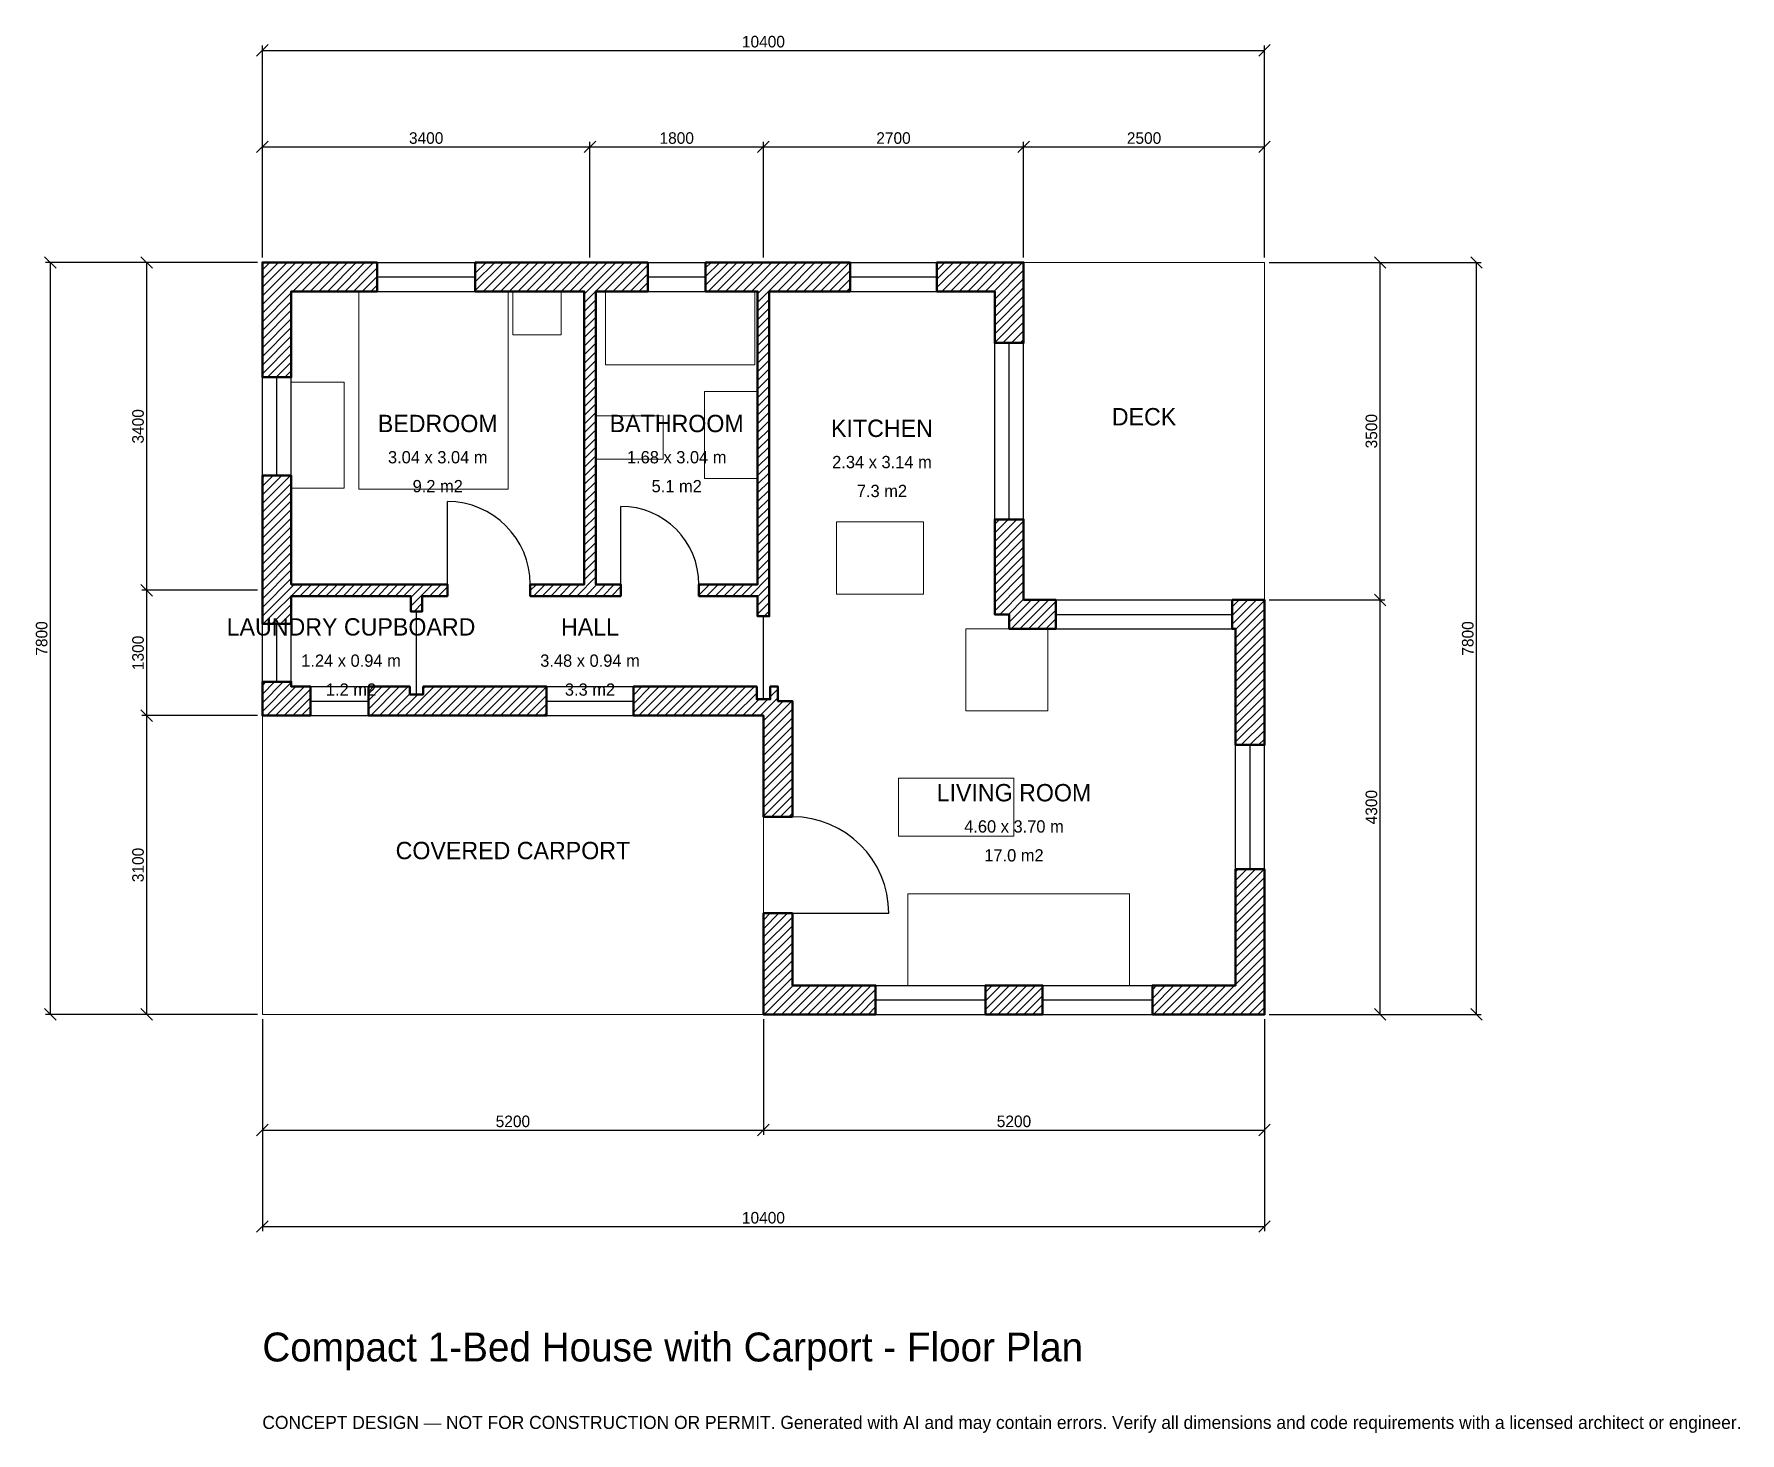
# Model space of a CAD drawing. Header units: millimetres. Extents: x -2369 to 15333, y -4341 to 10169.
import ezdxf
from ezdxf.enums import TextEntityAlignment as Align

# ---------------------------------------------------------------- set-up
doc = ezdxf.new("R2010")
doc.units = ezdxf.units.MM
doc.linetypes.add('DASHED', pattern=[1.524, 1.27, -0.254])
for name, color, linetype, lineweight in [('A-ANNO-DIMS', 1, 'Continuous', 13), ('A-ANNO-TEXT', 7, 'Continuous', 18), ('A-AREA-IDEN', 7, 'Continuous', 18), ('A-DOOR', 2, 'Continuous', 25), ('A-FLOR-FIXT', 9, 'Continuous', 13), ('A-FURN', 9, 'Continuous', 13), ('A-GLAZ', 4, 'Continuous', 25), ('A-SITE-PAVE', 8, 'Continuous', 13), ('A-WALL', 7, 'Continuous', 50), ('A-WALL-PATT', 8, 'Continuous', 13)]:
    doc.layers.add(name, color=color, linetype=linetype, lineweight=lineweight)
doc.dimstyles.new('PLAN', dxfattribs={"dimtxt": 120, "dimasz": 80, "dimexe": 50, "dimexo": 50, "dimgap": 30, "dimtad": 1, "dimdec": 0, "dimtsz": 60, "dimcen": 2.5, "dimclrd": 1, "dimclre": 1, "dimazin": 3, "dimtfac": 1, "dimtmove": 0, "dimatfit": 3})

msp = doc.modelspace()

# ---------------------------------------------------------------- hatches: boundary and pattern name
at = {"layer": 'A-WALL-PATT'}
h = msp.add_hatch(dxfattribs=at)
h.set_pattern_fill('ANSI31', color=8, scale=20)
h.paths.add_polyline_path([(1660, 3099.999), (1540, 3099.999), (1540, 3100), (1450, 3100), (1100, 3100), (1100, 3400), (1450, 3400), (1530, 3400), (1530, 3320), (1670, 3320), (1670, 3400), (1750, 3400), (2950, 3400), (2950, 3100), (1750, 3100), (1660, 3100), (1660, 3099.999)])
h.paths.add_polyline_path([(300, 3100), (300, 3099.999), (0, 3099.999), (0, 3100), (-0.001, 3100), (-0.001, 3400), (0, 3400), (0, 3450), (300, 3450), (300, 3400), (500, 3400), (500, 3100), (300, 3100)])
h.paths.add_polyline_path([(0, 4250), (0, 4340), (-0.001, 4340), (-0.001, 4460), (0, 4460), (0, 4550), (0, 5590), (300, 5590), (300, 4550), (300, 4460), (1540, 4460), (1660, 4460), (1920, 4460), (1920, 4340), (1660, 4340), (1660, 4180), (1540, 4180), (1540, 4340), (300, 4340), (300, 4250), (300, 4050), (0, 4050), (0, 4250)])
h.paths.add_polyline_path([(0, 7500), (-0.001, 7500), (-0.001, 7800), (0, 7800), (0, 7800.001), (300, 7800.001), (300, 7800), (1190, 7800), (1190, 7500), (300, 7500), (300, 6610), (0, 6610), (0, 7500)])
h.paths.add_polyline_path([(3250, 7800), (3340, 7800), (3340, 7800.001), (3460, 7800.001), (3460, 7800), (3550, 7800), (4000, 7800), (4000, 7500), (3550, 7500), (3460, 7500), (3460, 4460), (3720, 4460), (3720, 4340), (3460, 4340), (3340, 4340), (2780, 4340), (2780, 4460), (3340, 4460), (3340, 7500), (3250, 7500), (2210, 7500), (2210, 7800), (3250, 7800)])
h.paths.add_polyline_path([(5140, 7800), (5140, 7800.001), (5260, 7800.001), (5260, 7800), (5350, 7800), (5350, 7800), (6100, 7800), (6100, 7500), (5260, 7500), (5260, 4460), (5260, 4360), (5260, 4340), (5260, 4240), (5260, 4130), (5140, 4130), (5140, 4240), (5140, 4340), (4530, 4340), (4530, 4460), (5140, 4460), (5140, 7500), (5050, 7500), (5050, 7500), (4600, 7500), (4600, 7800), (5140, 7800)])
h.paths.add_polyline_path([(7600, 7800), (7600, 7800.001), (7900, 7800.001), (7900, 7800), (7900.001, 7800), (7900.001, 7500), (7900, 7500), (7900, 6965), (7600, 6965), (7600, 7500), (7000, 7500), (7000, 7800), (7600, 7800)])
h.paths.add_polyline_path([(7900, 4300), (8235, 4300), (8235, 4000), (7750, 4000), (7750, 4150), (7600, 4150), (7600, 5135), (7900, 5135), (7900, 4300)])
h.paths.add_polyline_path([(10100, 4300), (10100, 4300.001), (10400, 4300.001), (10400, 4300), (10400.001, 4300), (10400.001, 4000), (10400, 4000), (10400, 2795), (10100, 2795), (10100, 4000), (10065, 4000), (10065, 4300), (10100, 4300)])
h.paths.add_polyline_path([(10400, 300), (10400.001, 300), (10400.001, 0), (10400, 0), (10400, -0.001), (10100, -0.001), (10100, 0), (9236.6667, 0), (9236.6667, 300), (10100, 300), (10100, 1505), (10400, 1505), (10400, 300)])
h.paths.add_polyline_path([(7503.3333, 0), (7503.3333, 300), (8096.6667, 300), (8096.6667, 0), (7503.3333, 0)])
h.paths.add_polyline_path([(5500, 0), (5500, -0.001), (5200, -0.001), (5200, 0), (5199.999, 0), (5199.999, 300), (5200, 300), (5200, 1050), (5500, 1050), (5500, 300), (6363.3333, 300), (6363.3333, 0), (5500, 0)])
h.paths.add_polyline_path([(5200, 3040), (5199.999, 3040), (5199.999, 3099.999), (5140, 3099.999), (5140, 3100), (3850, 3100), (3850, 3400), (5130, 3400), (5130, 3270), (5270, 3270), (5270, 3400), (5350, 3400), (5350, 3250), (5500, 3250), (5500, 2050), (5200, 2050), (5200, 3040)])

# ---------------------------------------------------------------- linework, layer by layer
at = {"layer": 'A-DOOR'}
for p, q in [((1920, 4460), (1920, 5320)), ((3720, 4460), (3720, 5270)), ((1600, 3320), (1600, 4180)), ((5200, 3270), (5200, 4130)), ((5500, 1050), (6500, 1050))]:
    msp.add_line(p, q, dxfattribs=at)
for centre, radius in [((1920, 4460), 860), ((3720, 4460), 810), ((5500, 1050), 1000)]:
    msp.add_arc(centre, radius, 0, 90, dxfattribs=at)
at = {"layer": 'A-FLOR-FIXT'}
for points in [[(3560, 6740), (5110, 6740), (5110, 7500), (3560, 7500)], [(4590, 5560), (5140, 5560), (5140, 6460), (4590, 6460)], [(3460, 5760), (4160, 5760), (4160, 6210), (3460, 6210)]]:
    msp.add_lwpolyline(points, close=True, dxfattribs=at)
at = {"layer": 'A-FURN'}
for points in [[(1000, 5450), (2550, 5450), (2550, 7500), (1000, 7500)], [(2600, 7050), (3100, 7050), (3100, 7500), (2600, 7500)], [(300, 5460), (850, 5460), (850, 6560), (300, 6560)], [(5960, 4360), (6860, 4360), (6860, 5110), (5960, 5110)], [(7300, 3150), (8150, 3150), (8150, 4000), (7300, 4000)], [(6600, 1850), (7800, 1850), (7800, 2450), (6600, 2450)], [(6700, 300), (9000, 300), (9000, 1250), (6700, 1250)]]:
    msp.add_lwpolyline(points, close=True, dxfattribs=at)
at = {"layer": 'A-GLAZ'}
for p, q in [((1190, 7800), (2210, 7800)), ((4000, 7800), (4600, 7800)), ((6100, 7800), (7000, 7800)), ((1190, 7650), (2210, 7650)), ((4000, 7650), (4600, 7650)), ((6100, 7650), (7000, 7650)), ((1190, 7500), (2210, 7500)), ((4000, 7500), (4600, 7500)), ((6100, 7500), (7000, 7500)), ((7600, 5135), (7600, 6965)), ((7750, 5135), (7750, 6965)), ((7900, 5135), (7900, 6965)), ((0, 5590), (0, 6610)), ((150, 5590), (150, 6610)), ((300, 5590), (300, 6610)), ((8235, 4300), (10065, 4300)), ((8235, 4150), (10065, 4150)), ((0, 3450), (0, 4050)), ((150, 3450), (150, 4050)), ((300, 3450), (300, 4050)), ((8235, 4000), (10065, 4000)), ((500, 3400), (1100, 3400)), ((2950, 3400), (3850, 3400)), ((500, 3250), (1100, 3250)), ((2950, 3250), (3850, 3250)), ((500, 3100), (1100, 3100)), ((2950, 3100), (3850, 3100)), ((10100, 1505), (10100, 2795)), ((10250, 1505), (10250, 2795)), ((10400, 1505), (10400, 2795)), ((6363.3333, 300), (7503.3333, 300)), ((8096.6667, 300), (9236.6667, 300)), ((6363.3333, 150), (7503.3333, 150)), ((6363.3333, 0), (7503.3333, 0)), ((8096.6667, 150), (9236.6667, 150)), ((8096.6667, 0), (9236.6667, 0))]:
    msp.add_line(p, q, dxfattribs=at)
at = {"layer": 'A-SITE-PAVE', "linetype": 'DASHED'}
for points in [[(7900, 4300), (10400, 4300), (10400, 7800), (7900, 7800)], [(0, 0), (5200, 0), (5200, 3100), (0, 3100)]]:
    msp.add_lwpolyline(points, close=True, dxfattribs=at)
at = {"layer": 'A-WALL'}
for points in [[(0, 7500), (-0.001, 7500), (-0.001, 7800), (0, 7800), (0, 7800.001), (300, 7800.001), (300, 7800), (1190, 7800), (1190, 7500), (300, 7500), (300, 6610), (0, 6610), (0, 7500)], [(3250, 7800), (3340, 7800), (3340, 7800.001), (3460, 7800.001), (3460, 7800), (3550, 7800), (4000, 7800), (4000, 7500), (3550, 7500), (3460, 7500), (3460, 4460), (3720, 4460), (3720, 4340), (3460, 4340), (3340, 4340), (2780, 4340), (2780, 4460), (3340, 4460), (3340, 7500), (3250, 7500), (2210, 7500), (2210, 7800), (3250, 7800)], [(5140, 7800), (5140, 7800.001), (5260, 7800.001), (5260, 7800), (5350, 7800), (5350, 7800), (6100, 7800), (6100, 7500), (5260, 7500), (5260, 4460), (5260, 4360), (5260, 4340), (5260, 4240), (5260, 4130), (5140, 4130), (5140, 4240), (5140, 4340), (4530, 4340), (4530, 4460), (5140, 4460), (5140, 7500), (5050, 7500), (5050, 7500), (4600, 7500), (4600, 7800), (5140, 7800)], [(7600, 7800), (7600, 7800.001), (7900, 7800.001), (7900, 7800), (7900.001, 7800), (7900.001, 7500), (7900, 7500), (7900, 6965), (7600, 6965), (7600, 7500), (7000, 7500), (7000, 7800), (7600, 7800)], [(0, 4250), (0, 4340), (-0.001, 4340), (-0.001, 4460), (0, 4460), (0, 4550), (0, 5590), (300, 5590), (300, 4550), (300, 4460), (1540, 4460), (1660, 4460), (1920, 4460), (1920, 4340), (1660, 4340), (1660, 4180), (1540, 4180), (1540, 4340), (300, 4340), (300, 4250), (300, 4050), (0, 4050), (0, 4250)], [(7900, 4300), (8235, 4300), (8235, 4000), (7750, 4000), (7750, 4150), (7600, 4150), (7600, 5135), (7900, 5135), (7900, 4300)], [(10100, 4300), (10100, 4300.001), (10400, 4300.001), (10400, 4300), (10400.001, 4300), (10400.001, 4000), (10400, 4000), (10400, 2795), (10100, 2795), (10100, 4000), (10065, 4000), (10065, 4300), (10100, 4300)], [(300, 3100), (300, 3099.999), (0, 3099.999), (0, 3100), (-0.001, 3100), (-0.001, 3400), (0, 3400), (0, 3450), (300, 3450), (300, 3400), (500, 3400), (500, 3100), (300, 3100)], [(1660, 3099.999), (1540, 3099.999), (1540, 3100), (1450, 3100), (1100, 3100), (1100, 3400), (1450, 3400), (1530, 3400), (1530, 3320), (1670, 3320), (1670, 3400), (1750, 3400), (2950, 3400), (2950, 3100), (1750, 3100), (1660, 3100), (1660, 3099.999)], [(5200, 3040), (5199.999, 3040), (5199.999, 3099.999), (5140, 3099.999), (5140, 3100), (3850, 3100), (3850, 3400), (5130, 3400), (5130, 3270), (5270, 3270), (5270, 3400), (5350, 3400), (5350, 3250), (5500, 3250), (5500, 2050), (5200, 2050), (5200, 3040)], [(10400, 300), (10400.001, 300), (10400.001, 0), (10400, 0), (10400, -0.001), (10100, -0.001), (10100, 0), (9236.6667, 0), (9236.6667, 300), (10100, 300), (10100, 1505), (10400, 1505), (10400, 300)], [(5500, 0), (5500, -0.001), (5200, -0.001), (5200, 0), (5199.999, 0), (5199.999, 300), (5200, 300), (5200, 1050), (5500, 1050), (5500, 300), (6363.3333, 300), (6363.3333, 0), (5500, 0)], [(7503.3333, 0), (7503.3333, 300), (8096.6667, 300), (8096.6667, 0), (7503.3333, 0)]]:
    msp.add_lwpolyline(points, close=True, dxfattribs=at)

# ---------------------------------------------------------------- texts
at = {"layer": 'A-ANNO-TEXT'}
for s, height, p in [('Compact 1-Bed House with Carport - Floor Plan', 300, (0, -3600)), ('CONCEPT DESIGN — NOT FOR CONSTRUCTION OR PERMIT. Generated with AI and may contain errors. Verify all dimensions and code requirements with a licensed architect or engineer.', 135, (0, -4300))]:
    msp.add_text(s, height=height, dxfattribs=at).set_placement(p)
at = {"layer": 'A-AREA-IDEN'}
for s, height, p in [('BEDROOM', 180, (1820, 6130)), ('BATHROOM', 180, (4300, 6130)), ('DECK', 180, (9150, 6200)), ('KITCHEN', 180, (6430, 6080)), ('3.04 x 3.04 m', 127.5, (1820, 5780)), ('1.68 x 3.04 m', 127.5, (4300, 5780)), ('2.34 x 3.14 m', 127.5, (6430, 5730)), ('9.2 m2', 127.5, (1820, 5480)), ('5.1 m2', 127.5, (4300, 5480)), ('7.3 m2', 127.5, (6430, 5430)), ('LAUNDRY CUPBOARD', 180, (920, 4020)), ('HALL', 180, (3400, 4020)), ('1.24 x 0.94 m', 127.5, (920, 3670)), ('3.48 x 0.94 m', 127.5, (3400, 3670)), ('1.2 m2', 127.5, (920, 3370)), ('3.3 m2', 127.5, (3400, 3370)), ('LIVING ROOM', 180, (7800, 2300)), ('4.60 x 3.70 m', 127.5, (7800, 1950)), ('COVERED CARPORT', 180, (2600, 1700)), ('17.0 m2', 127.5, (7800, 1650))]:
    msp.add_text(s, height=height, dxfattribs=at).set_placement(p, align=Align.MIDDLE_CENTER)

# ---------------------------------------------------------------- dimensions: what is measured, and where the dimension line sits
at = {"layer": 'A-ANNO-DIMS'}
for base, p1, p2, text in [((0, 10000), (0, 7800), (10400, 7800), '10400'), ((0, 9000), (0, 7800), (3400, 7800), '3400'), ((3400, 9000), (3400, 7800), (5200, 7800), '1800'), ((5200, 9000), (5200, 7800), (7900, 7800), '2700'), ((7900, 9000), (7900, 7800), (10400, 7800), '2500'), ((0, -1200), (0, 0), (5200, 0), '5200'), ((0, -2200), (0, 0), (10400, 0), '10400'), ((5200, -1200), (5200, 0), (10400, 0), '5200')]:
    msp.add_linear_dim(base=base, p1=p1, p2=p2, text=text, dimstyle='PLAN', dxfattribs=at).render()
for base, p1, p2, text in [((-2200, 0), (0, 0), (0, 7800), '7800'), ((-1200, 4400), (0, 4400), (0, 7800), '3400'), ((11600, 4300), (10400, 4300), (10400, 7800), '3500'), ((12600, 0), (10400, 0), (10400, 7800), '7800'), ((-1200, 3100), (0, 3100), (0, 4400), '1300'), ((11600, 0), (10400, 0), (10400, 4300), '4300'), ((-1200, 0), (0, 0), (0, 3100), '3100')]:
    msp.add_linear_dim(base=base, p1=p1, p2=p2, angle=90, text=text, dimstyle='PLAN', dxfattribs=at).render()

doc.saveas('drawing.dxf')
